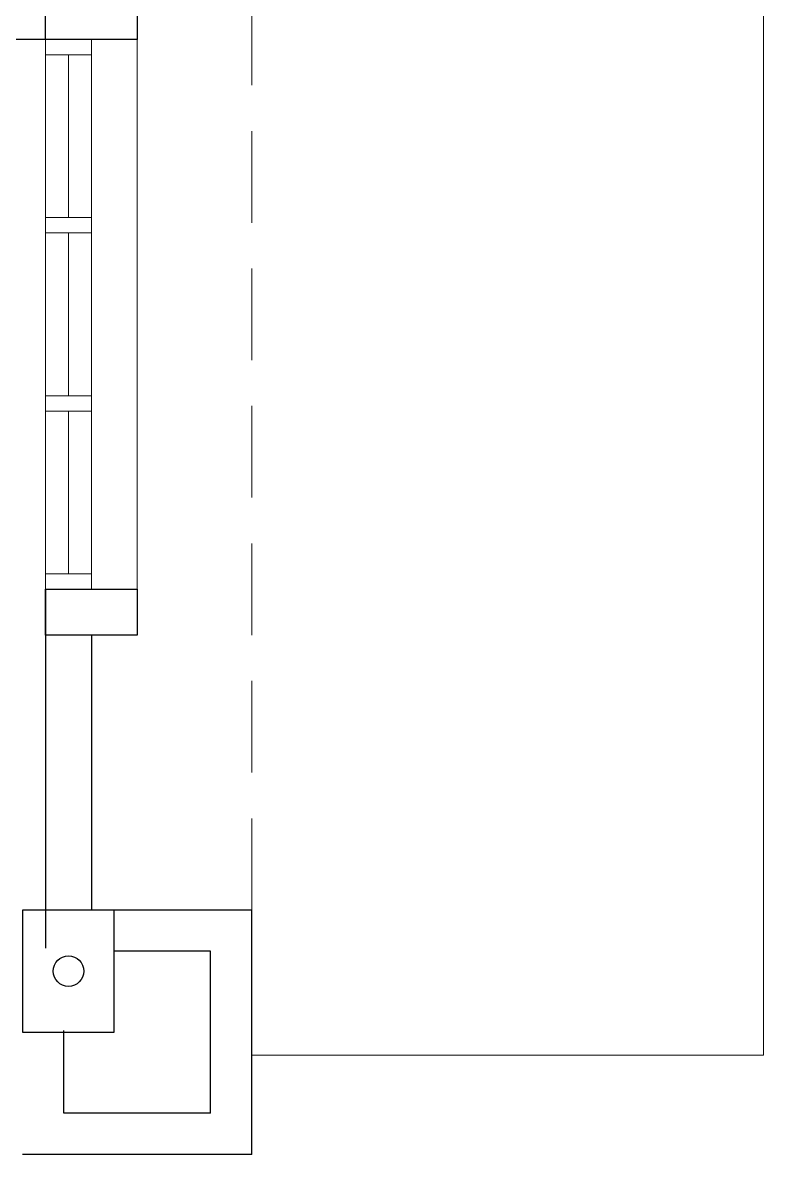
# Model space of a CAD drawing. Header units: inches. Extents: x 14 to 94880, y -4 to 65361.
# Drawn here: x 30990 to 33415, y 22098 to 25803 of the extents above; entities that cross this region are included whole.
import ezdxf

# ---------------------------------------------------------------- set-up
doc = ezdxf.new("R2010")
doc.units = ezdxf.units.IN
doc.header["$MEASUREMENT"] = 0
doc.linetypes.add('HIDDEN', pattern=[0.375, 0.25, -0.125])
for name, color, linetype, lineweight in [('COLUMN', 8, 'Continuous', 30), ('LW', 8, 'Continuous', 20), ('ROOF', 8, 'Continuous', 20), ('wall', 8, 'Continuous', 30), ('WIN', 8, 'Continuous', 18)]:
    doc.layers.add(name, color=color, linetype=linetype, lineweight=lineweight)
doc.layers.add('DOWNPIPE', color=8, linetype='Continuous')
doc.layers.add('partition', color=8, linetype='Continuous')

msp = doc.modelspace()

# ---------------------------------------------------------------- linework, layer by layer
at = {"layer": 'COLUMN'}
msp.add_lwpolyline([(31290.2, 22898.4), (30990.2, 22898.4), (30990.2, 22498.4), (31290.2, 22498.4)], close=True, dxfattribs=at)
at = {"layer": 'DOWNPIPE'}
msp.add_circle((31140.2, 22698.4), 50, dxfattribs=at)
at = {"layer": 'LW', "linetype": 'HIDDEN', "ltscale": 1200}
msp.add_line((31740.2, 22898.4), (31740.2, 29623.4), dxfattribs=at)
at = {"layer": 'LW'}
msp.add_line((31365.2, 23948.4), (31365.2, 25748.4), dxfattribs=at)
msp.add_line((31365.2, 23948.4), (31365.2, 25748.4), dxfattribs=at)
at = {"layer": 'partition'}
msp.add_line((31065.2, 25748.4), (26340.2, 25748.4), dxfattribs=at)
at = {"layer": 'ROOF', "linetype": 'Continuous', "ltscale": 2000}
msp.add_lwpolyline([(31740.2, 22423.4), (33415.2, 22423.4), (33415.2, 29623.4)], dxfattribs=at)
at = {"layer": 'wall'}
for p, q in [((31065.2, 25748.4), (31065.2, 26648.4)), ((31065.2, 25748.4), (31065.2, 26648.4)), ((31065.2, 23948.4), (31065.2, 22773.4)), ((31065.2, 23948.4), (31065.2, 22898.4)), ((31215.2, 23798.4), (31215.2, 22898.4)), ((31215.2, 23798.4), (31215.2, 22898.4)), ((31740.2, 22898.4), (31215.2, 22898.4)), ((31740.2, 22098.4), (31740.2, 22898.4)), ((31605.2, 22763.4), (31290.2, 22763.4)), ((31605.2, 22233.4), (31605.2, 22763.4)), ((31125.2, 22233.4), (31125.2, 22503.4)), ((31605.2, 22233.4), (31125.2, 22233.4)), ((31740.2, 22098.4), (30990.2, 22098.4))]:
    msp.add_line(p, q, dxfattribs=at)
for points in [[(31065.2, 25748.4), (31065.2, 25898.4), (31365.2, 25898.4), (31365.2, 25748.4)], [(31065.2, 25748.4), (31065.2, 25898.4), (31365.2, 25898.4), (31365.2, 25748.4)], [(31065.2, 23798.4), (31065.2, 23948.4), (31365.2, 23948.4), (31365.2, 23798.4)], [(31065.2, 23798.4), (31065.2, 23948.4), (31365.2, 23948.4), (31365.2, 23798.4)]]:
    msp.add_lwpolyline(points, close=True, dxfattribs=at)
at = {"layer": 'WIN'}
for p, q in [((31065.2, 25748.4), (31065.2, 23948.4)), ((31065.2, 25748.4), (31065.2, 23948.4)), ((31215.2, 25723.4), (31215.2, 23973.4)), ((31215.2, 25723.4), (31215.2, 23973.4)), ((31140.2, 25165.1), (31140.2, 25698.4)), ((31140.2, 25165.1), (31140.2, 25698.4)), ((31140.2, 24581.8), (31140.2, 25115.1)), ((31140.2, 24581.8), (31140.2, 25115.1)), ((31140.2, 23998.4), (31140.2, 24531.8)), ((31140.2, 23998.4), (31140.2, 24531.8))]:
    msp.add_line(p, q, dxfattribs=at)
for points in [[(31215.2, 25698.4), (31215.2, 25748.4), (31065.2, 25748.4), (31065.2, 25698.4)], [(31215.2, 25698.4), (31215.2, 25748.4), (31065.2, 25748.4), (31065.2, 25698.4)], [(31215.2, 25115.1), (31215.2, 25165.1), (31065.2, 25165.1), (31065.2, 25115.1)], [(31215.2, 25115.1), (31215.2, 25165.1), (31065.2, 25165.1), (31065.2, 25115.1)], [(31215.2, 24531.8), (31215.2, 24581.8), (31065.2, 24581.8), (31065.2, 24531.8)], [(31215.2, 24531.8), (31215.2, 24581.8), (31065.2, 24581.8), (31065.2, 24531.8)], [(31215.2, 23948.4), (31215.2, 23998.4), (31065.2, 23998.4), (31065.2, 23948.4)], [(31215.2, 23948.4), (31215.2, 23998.4), (31065.2, 23998.4), (31065.2, 23948.4)]]:
    msp.add_lwpolyline(points, close=True, dxfattribs=at)

doc.saveas('drawing.dxf')
